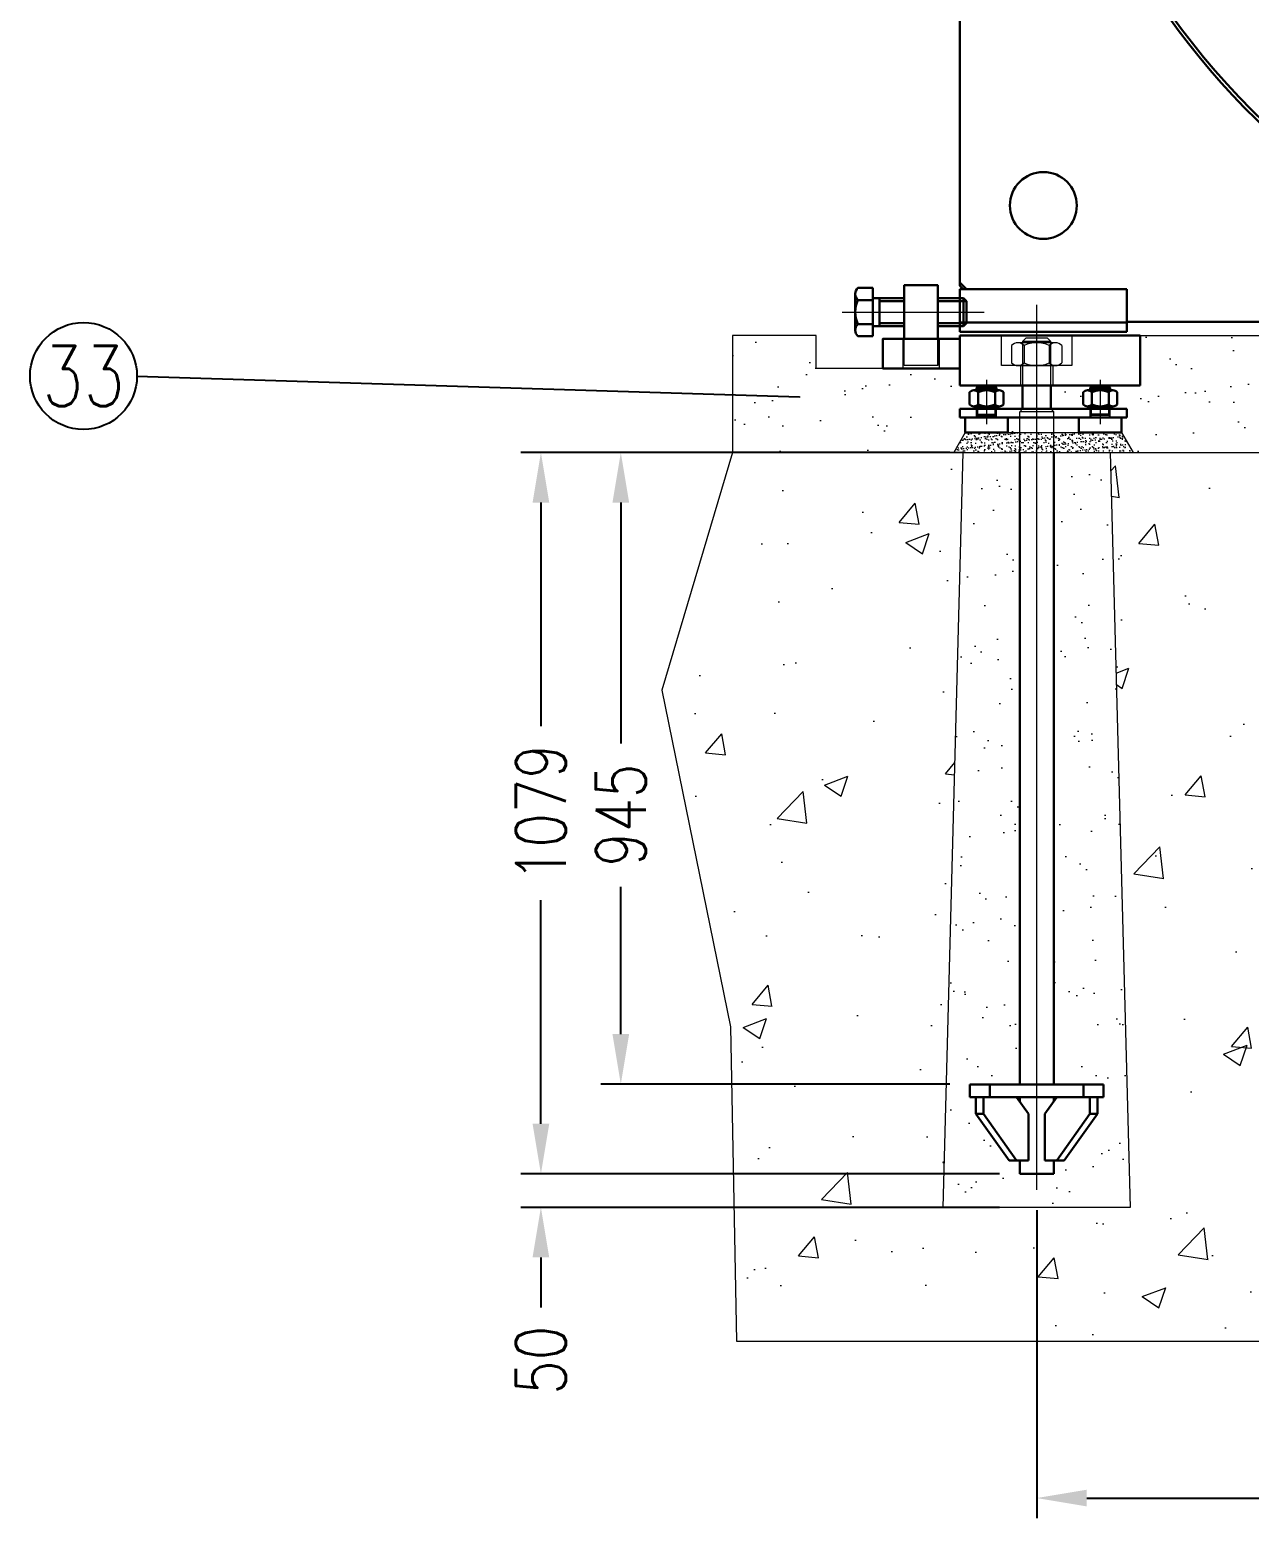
# Model space of a CAD drawing. Extents: x -25778 to -31, y 280 to 17100.
# Drawn here: x -13318 to -11494, y 9693 to 11938 of the extents above; entities that cross this region are included whole.
import ezdxf
from ezdxf.lldxf.tags import DXFTag

# ---------------------------------------------------------------- set-up
doc = ezdxf.new("R2010")
doc.units = 0
doc.header["$LTSCALE"] = 20
doc.header["$MEASUREMENT"] = 0
doc.header["$PDSIZE"] = -5
for name, color, linetype, lineweight in [('CENTRO', 7, 'CENTRO10', 13), ('CENTRO5', 7, 'CENTRO5', 13), ('CONTORNO', 3, 'Continuous', 30), ('COTA', 2, 'Continuous', 15), ('HACHURA', 2, 'Continuous', 13), ('TRACEJADA', 7, 'HIDDEN', 13)]:
    doc.layers.add(name, color=color, linetype=linetype, lineweight=lineweight)
doc.layers.add('SUBLISTA', color=7, linetype='Continuous')
doc.styles.add('ROMANS', font='romans.shx', dxfattribs={"width": 0.8, "height": 75})
tags = doc.linetypes.add('CENTRO10', pattern=[16.8, 10, -3, 0.8, -3]).pattern_tags.tags
tags[10:11] = [DXFTag(74, 4), DXFTag(75, 0), DXFTag(340, '0'), DXFTag(46, 1.0), DXFTag(50, 0.0), DXFTag(44, 0.0), DXFTag(45, 0.0)]
tags[8:9] = [DXFTag(74, 4), DXFTag(75, 0), DXFTag(340, '0'), DXFTag(46, 1.0), DXFTag(50, 0.0), DXFTag(44, 0.0), DXFTag(45, 0.0)]
tags[6:7] = [DXFTag(74, 4), DXFTag(75, 0), DXFTag(340, '0'), DXFTag(46, 1.0), DXFTag(50, 0.0), DXFTag(44, 0.0), DXFTag(45, 0.0)]
tags[4:5] = [DXFTag(74, 4), DXFTag(75, 0), DXFTag(340, '0'), DXFTag(46, 1.0), DXFTag(50, 0.0), DXFTag(44, 0.0), DXFTag(45, 0.0)]
tags = doc.linetypes.add('CENTRO5', pattern=[9.5, 5, -2, 0.5, -2]).pattern_tags.tags
tags[10:11] = [DXFTag(74, 4), DXFTag(75, 0), DXFTag(340, '0'), DXFTag(46, 1.0), DXFTag(50, 0.0), DXFTag(44, 0.0), DXFTag(45, 0.0)]
tags[8:9] = [DXFTag(74, 4), DXFTag(75, 0), DXFTag(340, '0'), DXFTag(46, 1.0), DXFTag(50, 0.0), DXFTag(44, 0.0), DXFTag(45, 0.0)]
tags[6:7] = [DXFTag(74, 4), DXFTag(75, 0), DXFTag(340, '0'), DXFTag(46, 1.0), DXFTag(50, 0.0), DXFTag(44, 0.0), DXFTag(45, 0.0)]
tags[4:5] = [DXFTag(74, 4), DXFTag(75, 0), DXFTag(340, '0'), DXFTag(46, 1.0), DXFTag(50, 0.0), DXFTag(44, 0.0), DXFTag(45, 0.0)]
tags = doc.linetypes.add('HIDDEN', pattern=[1.905, 1.27, -0.635]).pattern_tags.tags
tags[6:7] = [DXFTag(74, 4), DXFTag(75, 0), DXFTag(340, '0'), DXFTag(46, 1.0), DXFTag(50, 0.0), DXFTag(44, 0.0), DXFTag(45, 0.0)]
tags[4:5] = [DXFTag(74, 4), DXFTag(75, 0), DXFTag(340, '0'), DXFTag(46, 1.0), DXFTag(50, 0.0), DXFTag(44, 0.0), DXFTag(45, 0.0)]
doc.dimstyles.get("Standard").update_dxf_attribs({"dimscale": 30, "dimtxt": 75, "dimasz": 2.5, "dimexe": 1, "dimexo": 1, "dimgap": 1, "dimtad": 0, "dimrnd": 0.1, "dimdsep": 46, "dimtxsty": 'ROMANS', "dimcen": 0, "dimclrd": 256, "dimclre": 256, "dimclrt": 256, "dimadec": 0, "dimazin": 0, "dimtp": 0.1, "dimtm": 0.1, "dimtfac": 0.5, "dimtdec": 3, "dimtofl": 0, "dimtmove": 0, "dimatfit": 0, "dimfxl": 0, "dimtolj": 1, "dimarcsym": 0})

# ---------------------------------------------------------------- blocks, each defined once
blk = doc.blocks.new('*D18')
at = {"linetype": 'ByBlock'}
for p, q in [((-11942.6, 11305.9), (-12464.6, 11305.9)), ((-12434.6, 11230.9), (-12434.6, 10870.6)), ((-12434.6, 10435.9), (-12434.6, 10656.3)), ((-11942.6, 10360.9), (-12464.6, 10360.9))]:
    blk.add_line(p, q, dxfattribs=at)
for points in [[(-12447.1, 11230.9), (-12422.1, 11230.9), (-12434.6, 11305.9)], [(-12447.1, 10435.9), (-12422.1, 10435.9), (-12434.6, 10360.9)]]:
    blk.add_solid(points, dxfattribs=at)
at = {"layer": 'DEFPOINTS', "color": 0, "linetype": 'ByBlock'}
for p in [(-12434.6, 11305.9), (-11912.6, 11305.9, -1.9), (-11912.6, 10360.9)]:
    blk.add_point(p, dxfattribs=at)
at = {"linetype": 'ByBlock', "insert": (-12434.6, 10763.5), "char_height": 75, "attachment_point": 5, "rotation": 90, "style": 'ROMANS'}
blk.add_mtext('\\A1;945', dxfattribs=at)
blk = doc.blocks.new('*X8')
at = {"color": 0}
for p, q in [((-130.9, 310.1), (-130.8, 310.3)), ((-130.9, 310.3), (-130.9, 310.3)), ((-130.9, 310), (-130.7, 310.2)), ((-130.9, 309.8), (-130.6, 310.1)), ((-130.9, 309.6), (-130.5, 310)), ((-130.9, 309.4), (-130.5, 309.9)), ((-130.9, 309.3), (-130.4, 309.8)), ((-130.9, 309.1), (-130.3, 309.7)), ((-130.9, 308.9), (-130.2, 309.6)), ((-130.9, 308.6), (-130, 309.5)), ((-130.9, 308.7), (-130.1, 309.5)), ((-130.9, 308.4), (-129.9, 309.4)), ((-130.9, 308.2), (-129.8, 309.3)), ((-130.9, 308), (-129.7, 309.2)), ((-130.9, 307.8), (-129.7, 309.1)), ((-130.9, 307.7), (-129.6, 309)), ((-130.9, 307.5), (-129.5, 308.9)), ((-130.9, 307.3), (-129.4, 308.8)), ((-130.9, 307), (-129.2, 308.7)), ((-130.9, 307.1), (-129.3, 308.7)), ((-130.9, 306.8), (-129.1, 308.6)), ((-130.9, 306.6), (-129, 308.5)), ((-130.9, 306.4), (-129, 308.4)), ((-102.9, 308.3), (-100.9, 310.3)), ((-102.8, 308.2), (-100.9, 310.1)), ((-102.7, 308.1), (-100.9, 309.9)), ((-102.6, 308), (-100.9, 309.7)), ((-102.5, 308), (-100.9, 309.6)), ((-102.4, 307.9), (-100.9, 309.4)), ((-102.3, 307.8), (-100.9, 309.2)), ((-102.3, 307.7), (-100.9, 309)), ((-102.2, 307.6), (-100.9, 308.9)), ((-102.1, 307.5), (-100.9, 308.7)), ((-102, 307.4), (-100.9, 308.5)), ((-101.9, 307.3), (-100.9, 308.3)), ((-101.8, 307.3), (-100.9, 308.1)), ((-101.7, 307.2), (-100.9, 308)), ((-101.6, 307.1), (-100.9, 307.8)), ((-101.5, 307), (-100.9, 307.6)), ((-101.5, 306.9), (-100.9, 307.4)), ((-101.4, 306.8), (-100.9, 307.3)), ((-101.3, 306.7), (-100.9, 307.1)), ((-101.2, 306.6), (-100.9, 306.9)), ((-101.1, 306.5), (-100.9, 306.7)), ((-101, 306.5), (-100.9, 306.6)), ((-100.9, 306.4), (-100.9, 306.4))]:
    blk.add_line(p, q, dxfattribs=at)
blk = doc.blocks.new('A$C11B651B2')
at = {"layer": 'CENTRO5', "ltscale": 0.5}
for p, q in [((40, 66.5, -1.9), (40, 0, -1.9)), ((210, 66.5, -1.9), (210, 0, -1.9))]:
    blk.add_line(p, q, dxfattribs=at)
at = {"layer": 'CONTORNO'}
for p, q in [((14.5, 47.7, -1.9), (14.5, 29.7, -1.9)), ((59.1, 50.7, -1.9), (20.9, 50.7, -1.9)), ((27, 56.5, -1.9), (25, 54.5, -1.9)), ((25, 50.7, -1.9), (25, 54.5, -1.9)), ((25, 54.5, -1.9), (55, 54.5, -1.9)), ((27, 50.7, -1.9), (27, 56.5, -1.9)), ((27, 56.5, -1.9), (53, 56.5, -1.9)), ((27.3, 47.7, -1.9), (27.3, 29.7, -1.9)), ((52.8, 47.7, -1.9), (52.8, 29.7, -1.9)), ((53, 50.7, -1.9), (53, 56.5, -1.9)), ((55, 54.5, -1.9), (53, 56.5, -1.9)), ((55, 50.7, -1.9), (55, 54.5, -1.9)), ((65.5, 47.7, -1.9), (65.5, 29.7, -1.9)), ((184.5, 47.7, -1.9), (184.5, 29.7, -1.9)), ((190.9, 50.7, -1.9), (229.1, 50.7, -1.9)), ((195, 54.5, -1.9), (197, 56.5, -1.9)), ((195, 50.7, -1.9), (195, 54.5, -1.9)), ((225, 54.5, -1.9), (195, 54.5, -1.9)), ((197, 50.7, -1.9), (197, 56.5, -1.9)), ((223, 56.5, -1.9), (197, 56.5, -1.9)), ((197.3, 47.7, -1.9), (197.3, 29.7, -1.9)), ((222.8, 47.7, -1.9), (222.8, 29.7, -1.9)), ((223, 50.7, -1.9), (223, 56.5, -1.9)), ((223, 56.5, -1.9), (225, 54.5, -1.9)), ((225, 50.7, -1.9), (225, 54.5, -1.9)), ((235.5, 47.7, -1.9), (235.5, 29.7, -1.9)), ((250, 23, -1.9), (0, 23, -1.9)), ((0, 23, -1.9), (0, 10, -1.9)), ((20.9, 26.7, -1.9), (59.1, 26.7, -1.9)), ((25, 23, -1.9), (25, 26.7, -1.9)), ((27, 23, -1.9), (27, 26.7, -1.9)), ((53, 23, -1.9), (53, 26.7, -1.9)), ((55, 23, -1.9), (55, 26.7, -1.9)), ((229.1, 26.7, -1.9), (190.9, 26.7, -1.9)), ((195, 23, -1.9), (195, 26.7, -1.9)), ((197, 23, -1.9), (197, 26.7, -1.9)), ((223, 23, -1.9), (223, 26.7, -1.9)), ((225, 23, -1.9), (225, 26.7, -1.9)), ((250, 23, -1.9), (250, 10, -1.9)), ((250, 10, -1.9), (0, 10, -1.9))]:
    blk.add_line(p, q, dxfattribs=at)
for centre, radius, start, end in [((20.9, 42.5, -1.9), 8.27, 39.5978, 140.4022), ((40, 22.1, -1.9), 28.6, 63.519, 116.481), ((59.1, 42.5, -1.9), 8.27, 39.5978, 140.4022), ((190.9, 42.5, -1.9), 8.27, 39.5978, 140.4022), ((210, 22.1, -1.9), 28.6, 63.519, 116.481), ((229.1, 42.5, -1.9), 8.27, 39.5978, 140.4022), ((20.9, 35, -1.9), 8.27, 219.5978, 320.4022), ((40, 55.3, -1.9), 28.6, 243.519, 296.481), ((59.1, 35, -1.9), 8.27, 219.5978, 320.4022), ((190.9, 35, -1.9), 8.27, 219.5978, 320.4022), ((210, 55.3, -1.9), 28.6, 243.519, 296.481), ((229.1, 35, -1.9), 8.27, 219.5978, 320.4022)]:
    blk.add_arc(centre, radius, start, end, dxfattribs=at)
at = {"layer": 'TRACEJADA', "ltscale": 0.5}
for p, q in [((25, 10, -1.9), (25, 23, -1.9)), ((27, 13, -1.9), (27, 23, -1.9)), ((53, 13, -1.9), (53, 23, -1.9)), ((55, 10, -1.9), (55, 23, -1.9)), ((195, 10, -1.9), (195, 23, -1.9)), ((197, 13, -1.9), (197, 23, -1.9)), ((223, 13, -1.9), (223, 23, -1.9)), ((225, 10, -1.9), (225, 23, -1.9)), ((25, 15, -1.9), (55, 15, -1.9)), ((27, 13, -1.9), (25, 15, -1.9)), ((27, 13, -1.9), (25, 11, -1.9)), ((27, 13, -1.9), (53, 13, -1.9)), ((55, 15, -1.9), (53, 13, -1.9)), ((55, 11, -1.9), (53, 13, -1.9)), ((195, 15, -1.9), (197, 13, -1.9)), ((225, 15, -1.9), (195, 15, -1.9)), ((195, 11, -1.9), (197, 13, -1.9)), ((223, 13, -1.9), (197, 13, -1.9)), ((223, 13, -1.9), (225, 15, -1.9)), ((223, 13, -1.9), (225, 11, -1.9))]:
    blk.add_line(p, q, dxfattribs=at)
blk.add_blockref('*X8', (155.9, -295.4, -1.9), dxfattribs=at)
at = {"layer": 'TRACEJADA', "ltscale": 0.5, "xscale": -1}
blk.add_blockref('*X8', (94.1, -295.4, -1.9), dxfattribs=at)
blk = doc.blocks.new('A$C5C414076')
for p, q in [((23.4, 120.5), (45.8, 120.5)), ((45.8, 48.5), (45.8, 120.5)), ((19.4, 57.5), (19.4, 111.5)), ((45.8, 102.5), (23.4, 102.5)), ((45.8, 105.5), (92.8, 105.5)), ((55.8, 105.5), (55.8, 63.5)), ((55.8, 101), (92.8, 101)), ((142.8, 105.5), (181.3, 105.5)), ((142.8, 101), (185.8, 101)), ((181.3, 105.5), (185.8, 101)), ((181.3, 105.5), (181.3, 63.5)), ((185.8, 101), (185.8, 68)), ((55.8, 68), (92.8, 68)), ((142.8, 68), (185.8, 68)), ((185.8, 68), (181.3, 63.5)), ((45.8, 66.5), (23.4, 66.5)), ((23.4, 48.5), (45.8, 48.5)), ((92.8, 63.5), (45.8, 63.5)), ((181.3, 63.5), (142.8, 63.5))]:
    blk.add_line(p, q)
for centre, radius, start, end in [((31.5, 111.5), 12.1, 132.075, 227.925), ((61.9, 84.5), 42.5, 154.9424, 205.0576), ((31.5, 57.5), 12.1, 132.075, 227.925)]:
    blk.add_arc(centre, radius, start, end)
at = {"layer": 'CENTRO'}
blk.add_line((0, 84.5), (212.4, 84.5), dxfattribs=at)
at = {"layer": 'CONTORNO'}
blk.add_line((142.8, 44.5), (92.8, 44.5), dxfattribs=at)
blk.add_lwpolyline([(92.8, 44.5), (92.8, 124.5), (142.8, 124.5), (142.8, 44.5)], dxfattribs=at)
blk.add_lwpolyline([(175.8, 0), (60.8, 0), (60.8, 44.5), (175.8, 44.5)], close=True, dxfattribs=at)
at = {"layer": 'TRACEJADA'}
for p, q in [((90.8, 44.5), (90.8, 0)), ((142.8, 4.5), (142.8, 44.5)), ((144.8, 44.5), (144.8, 0))]:
    blk.add_line(p, q, dxfattribs=at)
blk.add_lwpolyline([(142.8, 44.5), (142.8, 4.5), (92.8, 4.5), (92.8, 44.5)], dxfattribs=at)
blk = doc.blocks.new('A$C5FE54B4A')
for p, q in [((0, 30), (0, 4)), ((65.7, 34), (9.4, 34)), ((18.8, 30), (18.8, 4)), ((56.3, 30), (56.3, 4)), ((75.1, 30), (75.1, 4)), ((9.4, 0), (65.7, 0))]:
    blk.add_line(p, q)
for centre, radius, start, end in [((9.4, 21), 13, 43.818, 136.182), ((37.5, -12), 46, 65.9322, 114.0678), ((65.7, 21), 13, 43.818, 136.182), ((9.4, 13), 13, 223.818, 316.182), ((37.5, 46), 46, 245.9322, 294.0678), ((65.7, 13), 13, 223.818, 316.182)]:
    blk.add_arc(centre, radius, start, end)
blk = doc.blocks.new('*D74')
at = {"linetype": 'ByBlock'}
for p, q in [((-11812.6, 10172.9), (-11812.6, 9712.1)), ((-9572.6, 10172.9), (-9572.6, 9712.1)), ((-11737.6, 9742.1), (-10828.3, 9742.1)), ((-9647.6, 9742.1), (-10556.9, 9742.1))]:
    blk.add_line(p, q, dxfattribs=at)
for points in [[(-11737.6, 9754.6), (-11737.6, 9729.6), (-11812.6, 9742.1)], [(-9647.6, 9754.6), (-9647.6, 9729.6), (-9572.6, 9742.1)]]:
    blk.add_solid(points, dxfattribs=at)
at = {"layer": 'DEFPOINTS', "color": 0, "linetype": 'ByBlock'}
for p in [(-11812.6, 10202.9), (-9572.6, 10202.9, 2.2), (-11812.6, 9742.1)]:
    blk.add_point(p, dxfattribs=at)
at = {"linetype": 'ByBlock', "insert": (-10692.6, 9742.1), "char_height": 75, "attachment_point": 5, "style": 'ROMANS'}
blk.add_mtext('\\A1;2240', dxfattribs=at)
blk = doc.blocks.new('*D94')
at = {"linetype": 'ByBlock'}
for p, q in [((-11966.7, 11305.9), (-12584.1, 11305.9)), ((-12554.1, 11230.9), (-12554.1, 10896.4)), ((-12554.1, 10301.9), (-12554.1, 10636.4)), ((-11868, 10226.9), (-12584.1, 10226.9))]:
    blk.add_line(p, q, dxfattribs=at)
for points in [[(-12566.6, 11230.9), (-12541.6, 11230.9), (-12554.1, 11305.9)], [(-12566.6, 10301.9), (-12541.6, 10301.9), (-12554.1, 10226.9)]]:
    blk.add_solid(points, dxfattribs=at)
at = {"layer": 'DEFPOINTS', "color": 0, "linetype": 'ByBlock'}
for p in [(-12554.1, 11305.9), (-11936.7, 11305.9, -2.2), (-11838, 10226.9)]:
    blk.add_point(p, dxfattribs=at)
at = {"linetype": 'ByBlock', "insert": (-12554.1, 10766.4), "char_height": 75, "attachment_point": 5, "rotation": 90, "style": 'ROMANS'}
blk.add_mtext('\\A1;1079', dxfattribs=at)
blk = doc.blocks.new('*D95')
at = {"linetype": 'ByBlock'}
for p, q in [((-12554.1, 10301.9), (-12554.1, 10376.9)), ((-11868, 10226.9), (-12584.1, 10226.9)), ((-11868.4, 10176.9), (-12584.1, 10176.9)), ((-12554.1, 10101.9), (-12554.1, 10026.9))]:
    blk.add_line(p, q, dxfattribs=at)
for points in [[(-12566.6, 10301.9), (-12541.6, 10301.9), (-12554.1, 10226.9)], [(-12566.6, 10101.9), (-12541.6, 10101.9), (-12554.1, 10176.9)]]:
    blk.add_solid(points, dxfattribs=at)
at = {"layer": 'DEFPOINTS', "color": 0, "linetype": 'ByBlock'}
for p in [(-11838, 10226.9), (-12554.1, 10176.9), (-11838.4, 10176.9, -1.9)]:
    blk.add_point(p, dxfattribs=at)
at = {"linetype": 'ByBlock', "insert": (-12554.1, 9948.3), "char_height": 75, "attachment_point": 5, "rotation": 90, "style": 'ROMANS'}
blk.add_mtext('\\A1;50', dxfattribs=at)

msp = doc.modelspace()

# ---------------------------------------------------------------- hatches: boundary and pattern name
at = {"layer": 'HACHURA'}
h = msp.add_hatch(dxfattribs=at)
h.set_pattern_fill('AR-SAND', color=256, scale=50, style=0)
h.set_pattern_definition([(37.5, (-8380.694, 15124.014), (-3.1497, 96.3412), [0, -76, 0, -85, 0, -81.25]), (7.5, (-8380.7, 15124.01), (88.4888, 141.1073), [0, -41, 0, -68.5, 0, -26.25]), (327.5, (-8442.19, 15124.01), (155.7071, 0.283), [0, -25, 0, -90, 0, -117.5]), (317.5, (-8442.2, 15124.01), (150.3063, 43.8838), [0, -12.5, 0, -59, 0, -67.5])])
h.paths.add_polyline_path([(-12042.598, 11434.35), (-12142.598, 11434.35), (-12142.598, 11470.85), (-12292.598, 11470.85), (-12292.598, 11305.85), (-11940.318, 11305.853), (-11922.998, 11335.853), (-11922.998, 11358.073), (-11937.598, 11358.073), (-11937.598, 11371.073), (-11912.598, 11371.073), (-11912.598, 11374.807), (-11916.723, 11374.807, -0.22353678), (-11923.098, 11377.807), (-11923.098, 11395.807, -0.22353678), (-11916.723, 11398.807), (-11912.598, 11398.807), (-11912.598, 11402.573), (-11910.598, 11404.573), (-11897.598, 11404.573), (-11897.598, 11405.85), (-11952.598, 11405.85), (-11952.598, 11434.35)])
h = msp.add_hatch(dxfattribs=at)
h.set_pattern_fill('AR-SAND', color=256, scale=50, style=0)
h.set_pattern_definition([(37.5, (-6776.105, 39215.21), (-3.14967, 96.34119), [0, -76, 0, -85, 0, -81.25]), (7.5, (-6776.1, 39215.21), (88.48884, 141.1073), [0, -41, 0, -68.5, 0, -26.25]), (327.5, (-6837.605, 39215.21), (155.7071, 0.28295), [0, -25, 0, -90, 0, -117.5]), (317.5, (-6837.6, 39215.21), (150.3063, 43.8838), [0, -12.5, 0, -59, 0, -67.5])])
h.paths.add_polyline_path([(-10917.581, 11480.85), (-11657.581, 11480.85), (-11657.581, 11405.85), (-11704.598, 11405.85), (-11704.598, 11404.573), (-11702.598, 11402.573), (-11702.598, 11398.807), (-11698.473, 11398.807, -0.22353678), (-11692.098, 11395.807), (-11692.098, 11377.807, -0.22353678), (-11698.473, 11374.807), (-11702.598, 11374.807), (-11702.598, 11371.073), (-11677.598, 11371.073), (-11677.598, 11358.073), (-11685.848, 11358.073), (-11685.848, 11335.853), (-11668.527, 11305.851), (-10917.581, 11305.853), (-9716.652, 11305.851), (-9699.331, 11335.853), (-9699.331, 11358.073), (-9707.581, 11358.073), (-9707.581, 11371.073), (-9682.581, 11371.073), (-9682.581, 11374.807), (-9686.706, 11374.807, -0.22353678), (-9693.081, 11377.807), (-9693.081, 11395.807, -0.22353678), (-9686.706, 11398.807), (-9682.581, 11398.807), (-9682.581, 11404.573), (-9680.581, 11404.573), (-9680.581, 11405.85), (-9727.598, 11405.85), (-9727.598, 11480.85)])
h = msp.add_hatch(dxfattribs=at)
h.set_pattern_fill('AR-SAND', color=256, scale=50, style=0)
h.set_pattern_definition([(37.5, (-7932.17, 23423.37), (-3.14967, 96.3412), [0, -76, 0, -85, 0, -81.25]), (7.5, (-7932.17, 23423.37), (88.4888, 141.1073), [0, -41, 0, -68.5, 0, -26.25]), (327.5, (-7993.67, 23423.37), (155.7071, 0.28295), [0, -25, 0, -90, 0, -117.5]), (317.5, (-7993.67, 23423.37), (150.3063, 43.8838), [0, -12.5, 0, -59, 0, -67.5])])
h.paths.add_polyline_path([(-11823.775, 11371.073), (-11823.598, 11371.25), (-11823.598, 11405.85), (-11887.598, 11405.85), (-11887.598, 11404.573), (-11874.598, 11404.573), (-11872.598, 11402.573), (-11872.598, 11398.807), (-11868.473, 11398.807, -0.22353678), (-11862.098, 11395.807), (-11862.098, 11377.807, -0.22353678), (-11868.473, 11374.807), (-11872.598, 11374.807), (-11872.598, 11371.073)])
h.paths.add_polyline_path([(-11781.598, 11371.25), (-11781.421, 11371.073), (-11732.598, 11371.073), (-11732.598, 11374.807), (-11736.723, 11374.807, -0.22353678), (-11743.098, 11377.807), (-11743.098, 11395.807, -0.22353678), (-11736.723, 11398.807), (-11732.598, 11398.807), (-11732.598, 11402.573), (-11730.598, 11404.573), (-11717.598, 11404.573), (-11717.598, 11405.85), (-11781.598, 11405.85)])
h.paths.add_polyline_path([(-11802.598, 11358.073), (-11802.598, 11335.853), (-11749.348, 11335.853), (-11749.348, 11358.073)])
h.paths.add_polyline_path([(-11827.998, 11335.853), (-11827.998, 11358.073), (-11855.848, 11358.073), (-11855.848, 11335.853)])
h = msp.add_hatch(dxfattribs=at)
h.set_pattern_fill('AR-SAND', color=256, scale=5, style=0)
h.set_pattern_definition([(37.5, (-7932.17, 23423.374), (-0.314967, 9.634119), [0, -7.6, 0, -8.5, 0, -8.125]), (7.5, (-7932.17, 23423.374), (8.848884, 14.11073), [0, -4.1, 0, -6.85, 0, -2.625]), (327.5, (-7938.32, 23423.374), (15.5707093, 0.028295), [0, -2.5, 0, -9, 0, -11.75]), (317.5, (-7938.32, 23423.374), (15.030633, 4.388378), [0, -1.25, 0, -5.9, 0, -6.75])])
h.paths.add_polyline_path([(-11668.527, 11305.853), (-11685.848, 11335.853), (-11802.598, 11335.853), (-11802.598, 11305.853)])
h.paths.add_polyline_path([(-11802.598, 11305.853), (-11802.598, 11335.853), (-11919.348, 11335.853), (-11936.668, 11305.853)])
h = msp.add_hatch(dxfattribs=at)
h.set_pattern_fill('AR-CONC', color=256, scale=50, style=0)
h.set_pattern_definition([(50, (-7922.15, 23423.37), (358.63, -31.376), [37.5, -412.5]), (355, (-7922.15, 23423.37), (-69.376, 376.096), [30, -330]), (100.4514, (-7892.27, 23420.76), (289.255, 344.72), [31.87, -350.571]), (46.1842, (-7922.15, 23523.37), (533.62, -82.76), [56.25, -618.75]), (96.6356, (-7877.7, 23516.5), (467.331, 487.059), [47.805, -525.856]), (351.184, (-7922.15, 23523.4), (467.33, 487.06), [45, -495]), (21, (-7872.15, 23498.37), (298.4535, -201.3094), [37.5, -412.5]), (326, (-7872.15, 23498.37), (121.658, 362.575), [30, -330]), (71.4514, (-7847.28, 23481.6), (420.111, 161.265), [31.87, -350.571]), (37.5, (-7922.15, 23423.37), (6.0799, 166.4469), [0, -326, 0, -335, 0, -331.25]), (7.5, (-7922.15, 23423.37), (131.5348, 197.2059), [0, -191, 0, -318.5, 0, -126.25]), (327.5, (-8033.65, 23423.37), (266.9112, -11.2774), [0, -125, 0, -390, 0, -517.5]), (317.5, (-8083.65, 23423.37), (291.593, 50.0525), [0, -162.5, 0, -259, 0, -367.5])])
h.paths.add_polyline_path([(-11702.581, 11305.851), (-11672.581, 10176.85), (-11952.581, 10176.85), (-11922.581, 11305.851), (-12267.581, 11305.85), (-12373.175, 10950.358), (-12270.634, 10446.969), (-12261.476, 9976.85), (-10917.581, 9976.85), (-9123.702, 9976.85), (-9114.545, 10446.969), (-9012.004, 10950.358), (-9117.598, 11305.85), (-9462.598, 11305.851), (-9432.598, 10176.85), (-9712.598, 10176.85), (-9682.598, 11305.851), (-10917.581, 11305.853)])
h.paths.add_polyline_path([(-12097.224, 10775.816), (-12097.224, 10890.887), (-12029.724, 10890.887), (-12029.724, 10775.816)], flags=24)
h = msp.add_hatch(dxfattribs=at)
h.set_pattern_fill('AR-SAND', color=256, scale=50, style=0)
h.set_pattern_definition([(37.5, (-7942.15, 23423.37), (-3.14967, 96.3412), [0, -76, 0, -85, 0, -81.25]), (7.5, (-7942.15, 23423.37), (88.4888, 141.1073), [0, -41, 0, -68.5, 0, -26.25]), (327.5, (-8003.65, 23423.37), (155.7071, 0.28295), [0, -25, 0, -90, 0, -117.5]), (317.5, (-8003.65, 23423.37), (150.3063, 43.8838), [0, -12.5, 0, -59, 0, -67.5])])
h.paths.add_polyline_path([(-11837.981, 11305.851), (-11922.581, 11305.851), (-11952.581, 10176.85), (-11672.581, 10176.85), (-11702.581, 11305.851), (-11787.181, 11305.851), (-11787.181, 10360.85), (-11742.581, 10360.85), (-11712.581, 10360.85), (-11712.581, 10341.85), (-11721.788, 10341.85), (-11721.788, 10316.85), (-11771.286, 10246.85), (-11782.599, 10246.85), (-11787.181, 10246.85), (-11787.181, 10226.85), (-11837.981, 10226.85), (-11837.981, 10246.85), (-11842.562, 10246.85), (-11853.876, 10246.85), (-11903.373, 10316.85), (-11903.373, 10341.85), (-11912.581, 10341.85), (-11912.581, 10360.85), (-11882.581, 10360.85), (-11837.981, 10360.85)])

# ---------------------------------------------------------------- linework, layer by layer
at = {"layer": 'CENTRO'}
msp.add_line((-11812.581, 10202.85, 0.11), (-11812.581, 11526.85, 0.11), dxfattribs=at)
at = {"layer": 'CONTORNO'}
for p, q in [((-11927.581, 13225.834, 0.11), (-11927.581, 11560.25, 0.11)), ((-11927.581, 11560.25, 0.11), (-11917.581, 11550.25, 0.11)), ((-11927.581, 11560.25, 0.11), (-11927.581, 11555.25, 0.11)), ((-11927.581, 11555.25, 0.11), (-11922.581, 11550.25, 0.11)), ((-11677.581, 11550.25, 0.11), (-11927.581, 11550.25, 0.11)), ((-11927.581, 11550.25, 0.11), (-11927.581, 11500.25, 0.11)), ((-11917.581, 11550.25, 0.11), (-11677.581, 11550.25, 0.11)), ((-11677.581, 11550.25, 0.11), (-11677.581, 11501.25, 0.11)), ((-11677.581, 11500.25, 0.11), (-11677.581, 11550.25, 0.11)), ((-11927.581, 11500.25, 0.11), (-11927.581, 11486.25, 0.11)), ((-11927.581, 11500.25, 0.11), (-11677.581, 11500.25, 0.11)), ((-11677.581, 11500.25, 0.11), (-11927.581, 11500.25, 0.11)), ((-11677.581, 11501.25, 0.11), (-10885.269, 11501.25, 0.11)), ((-11677.581, 11486.25, 0.11), (-11677.581, 11500.25, 0.11)), ((-11927.598, 11405.85, -2.074), (-11927.598, 11480.85, -2.074)), ((-11927.581, 11486.25, 0.11), (-11677.581, 11486.25, 0.11)), ((-11927.581, 11480.85, 0.11), (-11657.581, 11480.85, 0.11)), ((-11657.581, 11480.85, 0.11), (-11657.581, 11405.85, 0.11)), ((-11657.581, 11405.85, 0.11), (-11927.598, 11405.85, -2.074)), ((-11833.581, 11405.85, 0.11), (-11833.581, 11371.25, 0.11)), ((-11791.581, 11405.85, 0.11), (-11791.581, 11371.25, 0.11)), ((-11791.581, 11371.25, 0.11), (-11833.581, 11371.25, 0.11)), ((-11837.981, 11305.853, 0.11), (-11837.981, 10360.85, 0.11)), ((-11787.181, 10360.85, 0.11), (-11787.181, 11305.853, -1.82)), ((-11882.581, 10360.85, 0.11), (-11912.581, 10360.85, 0.11)), ((-11912.581, 10341.85, 0.11), (-11912.581, 10360.85, 0.11)), ((-11742.581, 10360.85, 0.11), (-11882.581, 10360.85, 0.11)), ((-11882.581, 10341.85, 0.11), (-11882.581, 10360.85, 0.11)), ((-11712.581, 10360.85, 0.11), (-11742.581, 10360.85, 0.11)), ((-11742.581, 10341.85, 0.11), (-11742.581, 10360.85, 0.11)), ((-11712.581, 10341.85, 0.11), (-11712.581, 10360.85, 0.11)), ((-11882.581, 10341.85, 0.11), (-11912.581, 10341.85, 0.11)), ((-11903.373, 10341.85, 0.11), (-11903.373, 10316.85, 0.11)), ((-11892.06, 10341.85, 0.11), (-11892.06, 10316.85, 0.11)), ((-11742.581, 10341.85, 0.11), (-11882.581, 10341.85, 0.11)), ((-11824.884, 10316.85, 0.11), (-11842.562, 10341.85, 0.11)), ((-11837.981, 10341.85, 0.11), (-11837.981, 10335.371, 0.11)), ((-11800.277, 10316.85, 0.11), (-11782.599, 10341.85, 0.11)), ((-11787.181, 10335.371, 0.11), (-11787.181, 10341.85, 0.11)), ((-11712.581, 10341.85, 0.11), (-11742.581, 10341.85, 0.11)), ((-11733.102, 10341.85, 0.11), (-11733.102, 10316.85, 0.11)), ((-11721.788, 10341.85, 0.11), (-11721.788, 10316.85, 0.11)), ((-11903.373, 10316.85, 0.11), (-11853.876, 10246.85, 0.11)), ((-11892.06, 10316.85, 0.11), (-11903.373, 10316.85, 0.11)), ((-11892.06, 10316.85, 0.11), (-11842.562, 10246.85, 0.11)), ((-11824.884, 10246.85, 0.11), (-11824.884, 10316.85, 0.11)), ((-11800.277, 10246.85, 0.11), (-11800.277, 10316.85, 0.11)), ((-11733.102, 10316.85, 0.11), (-11782.599, 10246.85, 0.11)), ((-11721.788, 10316.85, 0.11), (-11771.286, 10246.85, 0.11)), ((-11721.788, 10316.85, 0.11), (-11733.102, 10316.85, 0.11)), ((-11842.562, 10246.85, 0.11), (-11853.876, 10246.85, 0.11)), ((-11842.562, 10246.85, 0.11), (-11824.884, 10246.85, 0.11)), ((-11837.981, 10246.85, 0.11), (-11837.981, 10226.85, 0.11)), ((-11782.599, 10246.85, 0.11), (-11800.277, 10246.85, 0.11)), ((-11787.181, 10226.85, 0.11), (-11787.181, 10246.85, 0.11)), ((-11771.286, 10246.85, 0.11), (-11782.599, 10246.85, 0.11)), ((-11787.181, 10226.85, 0.11), (-11837.981, 10226.85, 0.11))]:
    msp.add_line(p, q, dxfattribs=at)
at = {"layer": 'CONTORNO', "elevation": -2.074}
for points in [[(-11919.348, 11335.853), (-11855.848, 11335.853), (-11855.848, 11358.073), (-11919.348, 11358.073)], [(-11685.848, 11335.853), (-11749.348, 11335.853), (-11749.348, 11358.073), (-11685.848, 11358.073)]]:
    msp.add_lwpolyline(points, close=True, dxfattribs=at)
at = {"layer": 'CONTORNO'}
for centre, radius in [((-10702.581, 12606.25, 0.11), 1115), ((-11802.581, 11675.25, 0.11), 50)]:
    msp.add_circle(centre, radius, dxfattribs=at)
msp.add_arc((-10702.581, 12606.25, 0.11), 1120, 279.38772, 260.61228, dxfattribs=at)
at = {"layer": 'HACHURA'}
for p, q in [((-11697.581, 11480.85, 0.11), (-10917.581, 11480.85, 0.11)), ((-11900.598, 11404.573, -2.074), (-11900.598, 11405.85, -0.143)), ((-11874.598, 11404.573, -2.074), (-11874.598, 11405.85, -0.143)), ((-11730.598, 11404.573, -2.074), (-11730.598, 11405.85, -0.143)), ((-11704.598, 11404.573, -2.074), (-11704.598, 11405.85, -0.143)), ((-11919.348, 11335.853, -2.074), (-11936.668, 11305.853, -2.074)), ((-11919.348, 11335.853, -2.074), (-11685.848, 11335.853, -2.074)), ((-11685.848, 11335.853, -2.074), (-11668.527, 11305.853, -2.074)), ((-12267.581, 11305.85, 0.11), (-11946.651, 11305.853, -1.82))]:
    msp.add_line(p, q, dxfattribs=at)
for points, elevation in [([(-11927.581, 11431.35), (-12142.581, 11431.35), (-12142.581, 11480.85), (-12267.581, 11480.85), (-12267.581, 11305.85), (-10917.581, 11305.853)], 0.11), ([(-11702.581, 11305.853), (-11672.581, 10176.85), (-11952.581, 10176.85), (-11922.581, 11305.853), (-12267.581, 11305.85), (-12373.175, 10950.358), (-12270.634, 10446.969), (-12261.476, 9976.85), (-10917.581, 9976.85)], -1.82)]:
    msp.add_lwpolyline(points, dxfattribs=dict(at, elevation=elevation))
at = {"layer": 'SUBLISTA'}
msp.add_line((-13158.217, 11420.162, 0.11), (-12167.33, 11389.056, -2.073), dxfattribs=at)
msp.add_circle((-13238.217, 11420.162, 0.11), 80, dxfattribs=at)
at = {"layer": 'TRACEJADA', "ltscale": 0.5}
for p, q in [((-11865.081, 11435.85, 0.11), (-11865.081, 11480.85, 0.11)), ((-11828.581, 11476.85, 0.11), (-11833.581, 11471.85, 0.11)), ((-11833.581, 11471.85, 0.11), (-11833.581, 11405.85, 0.11)), ((-11791.581, 11471.85, 0.11), (-11833.581, 11471.85, 0.11)), ((-11796.581, 11476.85, 0.11), (-11828.581, 11476.85, 0.11)), ((-11791.581, 11471.85, 0.11), (-11796.581, 11476.85, 0.11)), ((-11791.581, 11405.85, 0.11), (-11791.581, 11471.85, 0.11)), ((-11760.081, 11480.85, 0.11), (-11760.081, 11435.85, 0.11)), ((-11760.081, 11435.85, 0.11), (-11865.081, 11435.85, 0.11)), ((-11836.581, 11435.85, 0.11), (-11836.581, 11405.85, 0.11)), ((-11788.581, 11435.85, 0.11), (-11788.581, 11405.85, 0.11)), ((-11833.581, 11371.25, 0.11), (-11837.981, 11366.85, 0.11)), ((-11837.981, 11305.853, 0.11), (-11837.981, 11366.85, 0.11)), ((-11787.181, 11366.85, 0.11), (-11837.981, 11366.85, 0.11)), ((-11787.181, 11366.85, 0.11), (-11791.581, 11371.25, 0.11)), ((-11787.181, 11305.853, -1.82), (-11787.181, 11366.85, 0.11))]:
    msp.add_line(p, q, dxfattribs=at)

# ---------------------------------------------------------------- block references
at = {"layer": 'CONTORNO'}
for name, p in [('A$C5C414076', (-12103.38, 11431.35, 0.11)), ('A$C11B651B2', (-11927.598, 11348.073, -0.143))]:
    msp.add_blockref(name, p, dxfattribs=at)
at = {"layer": 'TRACEJADA', "ltscale": 0.5}
msp.add_blockref('A$C5FE54B4A', (-11850.109, 11435.85, 0.11), dxfattribs=at)

# ---------------------------------------------------------------- texts
at = {"layer": 'SUBLISTA', "insert": (-13238.217, 11420.162, 0.11), "char_height": 90, "width": 81.134, "attachment_point": 5, "style": 'ROMANS'}
msp.add_mtext('33', dxfattribs=at)

# ---------------------------------------------------------------- dimensions: what is measured, and where the dimension line sits
at = {"layer": 'COTA'}
for base, p2, picture, middle in [((-12554.063, 11305.853, 0.11), (-11936.668, 11305.853, -2.074), '*D94', (-12554.063, 10766.352, 0.11)), ((-12554.063, 10176.85, 0.11), (-11838.409, 10176.85, -1.82), '*D95', (-12554.063, 9948.279, 0.11))]:
    dim = msp.add_linear_dim(base=base, p1=(-11837.981, 10226.85, 0.11), p2=p2, angle=90, dimstyle='Standard', dxfattribs=at)
    dim.commit()
    dim.dimension.update_dxf_attribs({"geometry": picture, "text_midpoint": middle})
dim = msp.add_linear_dim(base=(-12434.571, 11305.853, 0.11), p1=(-11912.581, 10360.85, 0.11), p2=(-11912.581, 11305.853, -1.82), angle=90, dimstyle='Standard', dxfattribs=at)
dim.commit()
dim.dimension.update_dxf_attribs({"geometry": '*D18', "text_midpoint": (-12434.571, 10763.481, 0.11), "dimtype": 160})
dim = msp.add_linear_dim(base=(-11812.581, 9742.091, 0.11), p1=(-9572.598, 10202.85, 2.294), p2=(-11812.581, 10202.85, 0.11), dimstyle='Standard', dxfattribs=at)
dim.commit()
dim.dimension.update_dxf_attribs({"geometry": '*D74', "text_midpoint": (-10692.589, 9742.091, 0.11)})

doc.saveas('drawing.dxf')
